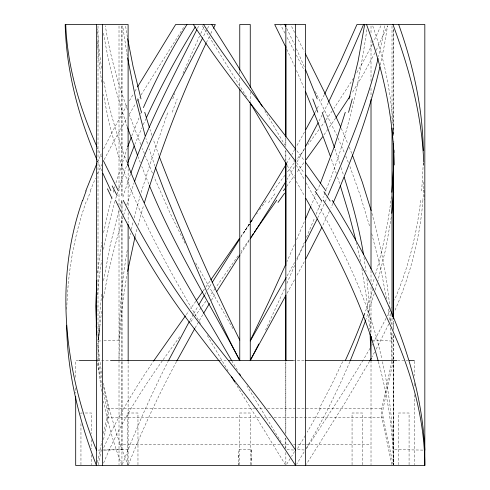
<?xml version="1.0" encoding="UTF-8"?>
<svg xmlns="http://www.w3.org/2000/svg" width="490" height="490" viewBox="0 0 490 490"><rect width="100%" height="100%" fill="white"/><g stroke="black" fill="none" stroke-linecap="round" stroke-linejoin="round"><path stroke-width="0.37" stroke-dasharray="2.45 1.84" d="M238.293 464.845L238.293 462.872M238.293 457.623L238.293 455.002M251.731 460.251L251.731 457.623M251.731 452.374L251.731 449.753L238.293 449.753L238.293 464.514M285.829 448.038L285.829 438.17M285.829 434.379L285.835 361.51M285.848 160.365L285.848 150.497M285.848 146.706L285.848 137.598M393.262 359.991L393.335 464.514M393.262 359.231L393.268 335.705M393.268 330.389L393.268 321.281M393.305 135.32L393.323 29.057M119.021 359.776C119.199 330.627 122.206 301.528 127.357 272.844M101.644 377.533C94.974 355.697 99.403 332.685 101.638 310.482M423.287 163.035L421.682 190.904M423.856 181.949L423.532 190.714M66.75 309.331C67.755 272.213 74.1 235.139 86.724 200.177M97.461 294.943L98.974 279.233L101.553 260.521M422.919 200.177C419.997 238.311 410.02 275.741 394.799 310.776M99.482 329.488L98.515 339.809L99.972 324.362M97.461 273.059L101.718 242.519M391.351 196.625C388.368 222.919 382.862 248.902 375.518 274.314M420.696 200.318C416.788 234.6 408.133 268.385 394.468 300.101M101.681 294.227L99.317 317.563L98.012 341.052L101.975 340.875M391.29 217.064L385.93 248.099L377.827 281.113M366.845 29.669C359.115 84.115 347.19 138.303 326.297 189.324M103.531 433.411L106.955 417.364L107.39 413.003L106.955 408.636L103.531 392.588M103.562 280.641L110.213 245.043L118.88 210.608M384.662 25.835L382.102 40.517L378.611 56.515M393.17 361.228L383.1 408.636L382.641 413.003L383.1 417.364L393.17 464.771M103.513 298.11C107.99 271.086 115.009 244.565 122.684 218.295M127.241 250.231C122.09 279.894 119.67 309.992 119.015 340.078L103.292 340.82M103.476 249.343L108.315 226.386L114.881 201.47M103.58 232.609L107.659 214.032L112.094 196.625M129.372 238.875L130.548 233.216M97.32 462.585L101.816 441.435M391.859 361.24L381.784 408.636L381.324 413.003L381.784 417.364L391.859 464.759M98.172 464.759L101.644 448.466M103.537 439.579L108.266 417.364L108.7 413.003L108.266 408.636L103.537 386.42M131.394 229.381L133.188 221.725M380.301 65.041L384.283 45.784L387.572 25.829L376.222 50.256M135.246 235.941L137.096 228.659M134.131 217.909L140.018 196.312M137.929 225.48L143.662 205.188M113.288 192.252L114.881 186.617M377.122 283.618L375.132 290.533M119.989 206.731L121.906 200.269M115.971 182.85L127.241 148.139M141.145 192.503L152.506 156.727L167.825 112.326M374.195 293.682L365.742 319.958M115.799 198.34L117.704 192.062M123.639 215.086L125.789 208.005M374.035 279.337L372.302 285.009M122.892 197.029L130.413 174.354M126.8 204.783L134.113 182.77M118.69 188.919L126.898 164.903M172.811 98.9L174.881 93.504M131.761 135.951L138.995 117.9M122.322 464.514C135.81 429.356 151.018 394.86 168.137 361.326M90.283 190.714L95.489 178.207M128.386 464.826C142.4 429.491 158.564 395.02 176.541 361.528M325.035 192.503L322.996 197.58M103.592 463.117C118.458 426.527 139.619 392.913 162.355 360.756M319.774 184.871L317.698 189.961M321.967 200.116L315.952 214.694M134.744 144.605L141.849 127.841M182.954 73.335L199.491 36.205M316.656 192.503L311.358 205.2M304.437 242.152L296.56 260.882M306.452 237.35L314.629 217.86M294.625 265.439L286.766 283.71M349.891 361.577C337.377 391.381 322.775 420.304 306.366 448.148M140.63 114.035L142.29 110.164M304.315 221.725L296.413 240.008M380.901 25.774L373.643 41.595M294.441 244.547L286.962 261.623M284.5 288.873L265.574 330.021M327.871 195.737L325.268 201.561M332.9 203.491L330.885 208.005M143.276 124.619L145.891 118.825M97.363 162.417L101.308 153.823M97.43 173.858L101.773 164.567M103.776 447.56C117.312 417.376 134.579 389.036 153.137 361.712M324.098 204.146L317.796 217.701M329.421 211.227L322.512 225.988M389.954 321.599L391.608 317.998M342.675 361.602L331.81 384.344L319.419 408.268M390.683 308.608L391.24 307.395M388.833 324L376.198 349.131M389.568 311.028L387.265 315.866M206.357 42.704L209.524 36.168M103.653 148.917L115.401 125.918L127.572 103.996M200.753 33.596L203.944 27.091M210.804 33.565L212.734 29.669M328.257 102.753L323.437 112.388M386.089 318.28L373.784 341.714M104.186 159.636L114.182 140.52L126.99 118.053M372.406 44.112L364.921 58.494L356.469 73.353M197.427 28.506L198.775 25.835M322.126 114.96L318.837 121.398M374.96 52.742L363.966 73.133L351.691 93.608M207.509 28.494L208.863 25.829M324.294 94.717L320.325 102.441M206.829 29.823L203.062 37.142M318.316 106.299L315.26 112.1M304.063 245.043L296.487 259.094M304.284 261.727L296.72 275.723M374.593 352.12L371.91 357.026M304.504 148.415L296.444 163.005M294.496 279.79L286.791 293.749M304.449 132.079L296.542 146.24M294.631 262.456L287.109 275.901M190.016 320.264L193.133 314.727M371.769 345.303L372.449 344.109M369.503 361.387L345.456 402.106L306.324 464.306M294.3 166.802L287.048 179.456M294.747 149.407L291.862 154.472M193.832 313.496L198.058 306.128M370.066 348.298L363.5 359.55M129.385 100.848L133.415 93.909M195.112 327.957L198.652 321.808M290.043 157.633L287.109 162.692M199.363 320.576L202.952 314.445M134.897 91.379L136.765 88.212M204.9 294.496L206.039 292.591M129.213 114.305L135.644 103.666M363.115 360.205L344.74 389.881L306.366 448.846M207.564 290.062L211.784 283.116M304.161 451.89L296.603 464.269M211.337 300.407L215.833 293.051M353.517 78.278L333.978 108.394M137.182 101.154L139.503 97.388M294.582 451.498L291.489 456.521M141.059 94.87L184.681 25.768M290.245 458.518L286.485 464.508M240.645 237.564L249.416 223.942M240.78 253.685L249.177 240.657M249.312 224.065L243.922 232.376L249.416 224.187M240.89 236.419L249.147 224.543M335.675 118.053L328.784 128.043M249.263 239.635L241.098 251.437M332.251 110.905L325.85 120.026M238.122 255.731L215.588 287.777M205.984 286.852L210.455 280.439M248.338 225.731L249.459 224.132M204.489 288.99L202.995 291.121M327.908 129.287L323.957 134.903M256.576 214.032L257.33 212.972M195.798 301.313L190.604 308.608M325.47 120.565L320.87 126.99M163.164 359.617L180.271 335.981M259.584 209.8L261.85 206.633M186.274 314.666L188.871 311.034M215.208 288.31L209.879 295.721M262.23 206.106L266.395 200.318M286.515 186.531L294.447 175.616M318.935 129.666L307.922 144.63M303.874 162.717L296.334 173.031M205.965 301.105L201.537 307.157M201.096 307.763L194.879 316.197M273.267 190.904L284.831 175.365M190.88 321.605L193.544 318.004M304.266 149.53L296.432 159.961M294.116 163.035L287.152 172.272M128.178 449.557L104.235 450.096M98.061 450.096L101.265 450.028M102.863 449.998L122.01 449.557L127.719 464.514M78.529 360.499L75.699 360.499L75.699 378.764M97.302 360.499L110.624 360.499M219.545 360.499L226.827 360.499M293.051 360.499L304.364 360.499M397.519 360.499L407.79 360.499M106.93 408.636L254.867 408.636M255.517 408.636L264.667 408.636M267.436 408.636L383.1 408.636M82.492 413.003L80.954 413.003L80.954 416.041M85.248 413.003L91.452 413.003L91.452 433.546M106.93 417.364L260.894 417.364M264.478 417.364L270.633 417.364M274.088 417.364L383.1 417.364M119.015 444.497L290.662 444.497M293.547 444.497L371.016 444.497M422.839 450.096L393.243 449.557C392.484 419.887 388.87 390.285 382.341 361.326M372.327 340.146L392.012 341.052L391.596 331.24M304.351 449.998L296.425 449.526M293.749 450.028L286.442 449.6M296.879 150.761L304.572 160.983M296.615 162.717L304.278 173.031M202.327 25.701L247.034 97.62M285.492 464.937L235.457 383.315M279.833 439.898L281.334 442.323M279.086 438.685L246.936 386.016M237.368 370.158L232.076 361.326M264.839 110.814L266.364 113.386M228.077 370.954L207.221 335.35M266.75 114.035L284.806 144.973M287.256 165.534L294.478 178.195M200.496 323.651C158.662 251.94 116.651 177.656 103.641 94.411M296.272 181.355L304.076 195.204M293.804 160.793L294.514 162.055M296.297 165.216L304.394 179.708M232.866 328.631L195.087 261.893M306.134 182.85C337.438 238.685 368.284 296.058 381.857 359.201M185.079 243.352L170.104 213.187L154.05 176.945M296.309 55.082L304.302 70.346M294.221 51.095L286.625 36.474M315.321 91.575L336.783 135.356M284.911 33.148L280.825 25.168M294.631 32.511L291.256 25.835M296.321 35.85L304.088 51.187M286.73 28.389L294.557 44.737M286.797 49.276L294.711 66.505M101.589 156.892L97.388 147.692M296.37 48.7L304.266 66.64M337.959 137.947L344.721 153.517M296.493 70.511L304.027 87.937M101.7 170.753L97.394 160.867M341.291 128.398L347.649 143.258M152.421 173.056L145.487 156.2M148.825 184.069L141.794 166.52M349.248 147.141L351.845 153.615M345.793 156.114L348.402 162.619M144.44 153.615L142.351 148.433M140.795 144.556L129.354 114.838M349.927 166.52L360.113 195.087L369.938 227.268M140.287 162.619L138.064 156.769M121.685 464.826C113.778 444.185 107.708 422.852 103.457 401.163M126.8 162.055C116.804 135.479 108.774 108.125 103.58 80.189M158.882 155.434L153.199 139.209M155.042 166.312L149.125 148.856M127.486 109.668C117.772 82.418 109.736 54.47 105.362 25.835M372.768 25.946C385.115 61.091 392.116 98.092 393.654 135.307M331.405 159.226L336.256 173.368M127.351 126.941C116.89 96.163 108.523 64.619 103.463 32.487M334.933 148.966L340.066 164.444M337.543 177.209L339.84 184.228M151.894 135.289L149.983 129.403M341.113 167.647L343.38 174.679M147.496 143.644L145.922 138.413M371.873 213.187C380.405 243.953 386.69 275.386 389.795 307.175M371.738 233.663L381.012 270.125L386.867 300.29M378.36 361.645C387.602 395.234 393.005 429.957 393.317 464.826L393.329 355.25M356.316 242.299L360.499 261.452M97.32 363.415L101.816 384.57M103.47 383.198C107.984 405.745 114.262 427.917 122.01 449.557L121.998 359.991M361.877 268.569L366.765 299.188L369.815 329.292M101.62 373.331L97.486 343.116M127.363 37.142L125.569 25.982M101.657 391.308L99.249 375.077L97.43 357.4M127.284 55.878L122.659 25.976M363.972 257.348L366.03 271.601M101.553 68.361L99.115 49.968L97.394 28.837M101.663 82.149L98.998 60.803L97.394 41.105M388.19 309.025L389.74 321.434M366.918 278.73L369.442 305.693L370.814 332.477M390.408 328.024L391.608 344.942L392.006 359.758L392.012 332.679M390.395 313.667L391.179 324.068M423.734 162.717L423.832 165.804M393.85 141.108L393.88 142.394M393.213 458.726L393.311 464.747L393.329 335.344M414.326 361.259L414.326 375.72M414.326 383.327L414.326 387.131M414.326 394.738L414.326 464.741M409.077 464.741L409.077 413.003L398.578 413.003L398.578 464.741M393.329 28.971L393.329 134.75M393.329 321.562L393.329 329.984M392.012 26.001L392.012 123.498M392.012 318.224L392.012 327.351M371.016 26.001L371.016 32.842M371.016 40.247L371.016 81.499M371.016 88.225L371.016 97.326M371.016 270.498L371.016 281.75M371.016 286.975L371.016 333.5M371.016 360.499L371.016 464.753M362.563 464.741L362.563 413.003L352.059 413.003L352.059 464.741M285.854 137.812L285.854 146.234M285.854 150.828L285.854 160.781M285.854 361.375L285.854 434.109M285.854 437.938L285.854 448.656M285.854 452.484L285.854 464.734M251.731 449.753L251.731 464.845M250.261 91.998L250.261 101.356M250.261 464.741L250.261 413.003L239.763 413.003L239.763 464.741M239.763 71.534L239.763 74.002M239.763 78.363L239.763 87.655M137.966 464.741L137.966 413.003L127.467 413.003L127.467 464.741M128.135 168.719L128.111 207.484M128.141 212.74L128.111 222.65M128.111 361.375L128.111 464.734M121.943 26.019L121.967 196.043M121.973 211.98L121.967 200.594L121.943 212.078M121.973 216.537L121.998 359.231M121.943 25.988L121.943 196M121.943 215.906L121.943 464.734M119.015 26.001L119.015 190.635M119.015 194.426L119.015 205.249M119.015 209.751L119.015 359.77M119.015 360.499L119.015 464.753M98.012 26.001L98.012 360.499M91.452 439.628L91.452 448.76M91.452 454.849L91.452 464.741M80.954 423.654L80.954 464.741M75.699 387.89L75.699 393.219M87.189 200.288A433.913 365.779 -2.3 0 1 90.785 190.849M268.471 202.738A503.365 174.073 -56 0 1 275.215 193.483M172.229 112.222A612.175 327.724 -60 0 1 177.19 98.956M320.429 408.452A588.766 349.872 -50.6 0 1 307.187 432.198M305.295 435.469A588.766 349.872 -50.6 0 1 297.559 448.491M424.775 190.347A433.895 301.393 -41.6 0 1 424.205 199.822M423.795 190.138A503.42 318.874 -47.4 0 1 422.864 199.577M373.276 288.426A486.441 284.978 -50.8 0 1 365.448 311.407"/><path stroke-width="0.73" d="M96.23 327.216L96.757 305.889M285.835 360.75L285.848 161.884M285.848 136.839L285.854 24.5M393.268 319.002L393.305 143.668M393.972 152.574L393.972 150.038M239.763 340.146C210.418 280.194 183.266 219.061 159.348 156.727M250.268 340.991L286.16 277.585M393.715 165.216L391.829 192.252M393.709 192.062L391.761 213.328M96.793 280.592L95.734 306.128L96.787 334.958M364.689 24.5L358.074 61.305L349.033 98.9M127.621 271.423L135.075 236.646M379.854 67.032C368.964 113.741 352.255 158.907 333.188 202.848M378.115 58.512C366.349 105.669 347.196 150.51 328.159 195.087M345.26 112.326L334.382 146.369L320.288 183.603M144.421 202.652C161.137 148.182 181.545 94.809 206.039 43.359M82.547 200.318C53.661 281.664 64.87 371.353 96.457 450.132M365.534 320.57L357.461 342.743L350.166 360.934M130.879 173.056C148.531 123.462 173.117 76.752 196.747 29.841M134.572 181.471C152.059 131.271 178.501 84.917 202.719 37.803M127.7 146.871L131.265 137.237M85.805 190.904L96.812 163.648M127.596 163.005L134.229 145.873M363.58 24.5L346.314 64.472L328.576 102.11M310.819 206.468L305.411 219.183M143.417 107.592C156.028 78.951 170.496 51.113 186.96 24.5M393.746 313.184L392.147 316.791M285.707 264.471L268.747 301.852L250.268 340.581M146.473 117.539C160.855 86.356 177.16 56.062 195.271 26.895M317.177 218.987L305.54 242.225M321.893 227.268L305.778 258.928M258.052 345.315L258.689 344.047M213.383 28.377L215.331 24.5L175.671 24.5L137.519 86.944M324.619 94.074L340.728 60.987L356.971 24.5L424.824 24.5L424.824 465.5L75.699 465.5L75.699 396.263M257.734 345.952L250.261 360.499L250.261 103.396M168.438 360.732L189.33 321.501M318.169 122.684L305.54 146.51M250.261 360.499L286.087 295.023M314.917 112.743L305.87 129.501M176.853 360.94L194.757 328.57M369.852 360.763L371.224 358.27M198.769 304.903L204.52 295.133M286.007 164.585L269.433 192.252L250.212 222.705M285.94 181.355L270.064 207.717L250.372 238.795M203.675 313.22L209.5 303.451M212.17 282.485L239.843 238.802M216.611 291.789L239.984 254.929M350.105 96.126L336.097 117.429M153.523 361.142L185.41 315.872M251.119 236.952L251.86 235.88M239.408 238.563L210.829 279.906M252.228 235.341L253.342 233.736M254.451 232.125L276.752 200.177M251.327 221.468L252.074 220.408M202.621 291.654L196.662 300.101M322.628 136.777L306.121 159.636M283.502 190.714L285.762 187.572M79.27 360.499L96.787 360.499M110.636 360.499L219.404 360.499M228.316 360.499L293.1 360.499M305.619 360.499L396.814 360.499M409.273 360.499L414.326 360.499M295.709 149.223C264.324 108.155 231.562 68.018 203.546 24.5M295.838 161.688C261.323 116.246 224.267 72.606 193.403 24.5M305.331 162.012L325.948 190.904M305.791 175.095L316.852 190.714M295.586 450.132C266.566 406.78 232.762 366.961 201.169 325.525C171.016 286.552 145.695 244.1 123.223 200.318M323.229 200.177C349.983 240.853 371.928 284.482 391.939 328.802C411.135 371.788 424.683 418.105 424.824 465.5M332.208 200.318C378.837 276.005 420.671 359.734 424.824 450.132M211.698 24.5L234.686 60.987L262.156 106.299M249.759 102.11L286.889 164.903M239.494 373.686L240.553 375.45M232.64 378.611L234.753 382.139M231.727 360.732C194.591 296.524 154.399 233.393 127.516 163.954M231.586 376.847L232.291 378.023M305.834 198.34C334.933 250.078 362.655 303.322 378.164 360.94M239.763 88.984L239.763 360.499C209.206 302.373 174.109 246.397 149.358 185.367M239.763 360.499C215.876 315.113 196.196 267.687 176.461 220.402L163.985 189.961L155.502 167.598M118.366 190.904L103.323 160.573M305.435 53.851L325.238 93.743L340.721 127.106M284.794 24.5L285.762 26.442M115.45 200.177C136.018 242.856 160.353 283.759 188.889 321.605C224.647 369.417 263.608 414.957 295.586 465.5L295.586 24.5M110.899 190.714L102.808 173.233M285.866 47.303L274.7 24.5L305.57 24.5L305.57 465.5M96.849 146.467C79.656 108.008 67.387 66.799 65.721 24.5M305.393 69.317L317.214 98.9M96.873 159.636C78.547 116.914 66.34 71.142 65.176 24.5L128.111 24.5L128.111 166.036M305.435 91.305L318.004 122.665L330.499 156.641M352.353 154.907L362.312 182.133L371.151 210.608M137.574 155.465L127.572 127.59M392.955 24.5C409.211 68.686 421.957 114.807 423.709 162.098M366.538 24.5C383.07 69.433 393.366 116.939 394.254 164.903M322.206 112.326L334.499 147.668M398.676 24.5C413.15 65.011 422.68 107.622 423.311 150.761M340.256 185.502L349.315 215.324L355.813 240.174M344.194 177.233C352.23 202.548 359.286 228.248 363.513 254.5M149.358 127.431L144.764 112.326M145.156 135.797L135.675 98.711L127.627 57.869M140.998 98.9L133.102 66.64L127.621 38.637M370.103 333.672L371.016 360.499L371.016 336.287M370.924 336.281L371.016 340.078M66.658 325.207C67.283 373.374 79.184 420.751 96.457 465.5L96.457 24.5M393.329 143.172L393.329 317.734M392.012 128L392.012 315.499M371.016 99.501L371.016 268.998M285.854 46.103L285.854 136.281M285.854 162.312L285.854 265.672M285.854 296.297L285.854 360.609M250.261 87.655L250.261 24.5L239.763 24.5L239.763 70.248M128.111 224.144L128.166 360.75M102.631 24.5L102.631 465.5M112.032 198.401A433.913 121.888 55.9 0 1 107.451 188.803M117.11 195.577A503.365 89.431 57.8 0 1 112.167 185.906M82.785 200.386A503.365 426.361 9.6 0 1 86.093 190.99M352.292 98.864A612.175 447.885 -51.7 0 1 348.537 112.382M278.026 202.419A433.913 104.18 -56.4 0 1 284.629 193.158M364.774 313.257A486.441 284.978 -50.8 0 1 345.413 360.334M141.488 112.382A612.175 447.885 51.7 0 1 137.739 98.864M315.186 191.37A433.913 290.447 43.7 0 1 321.538 200.771M323.933 191.719A503.365 371.089 39.1 0 1 330.18 201.078M312.841 98.956A612.175 327.724 60 0 1 317.796 112.222"/></g></svg>
